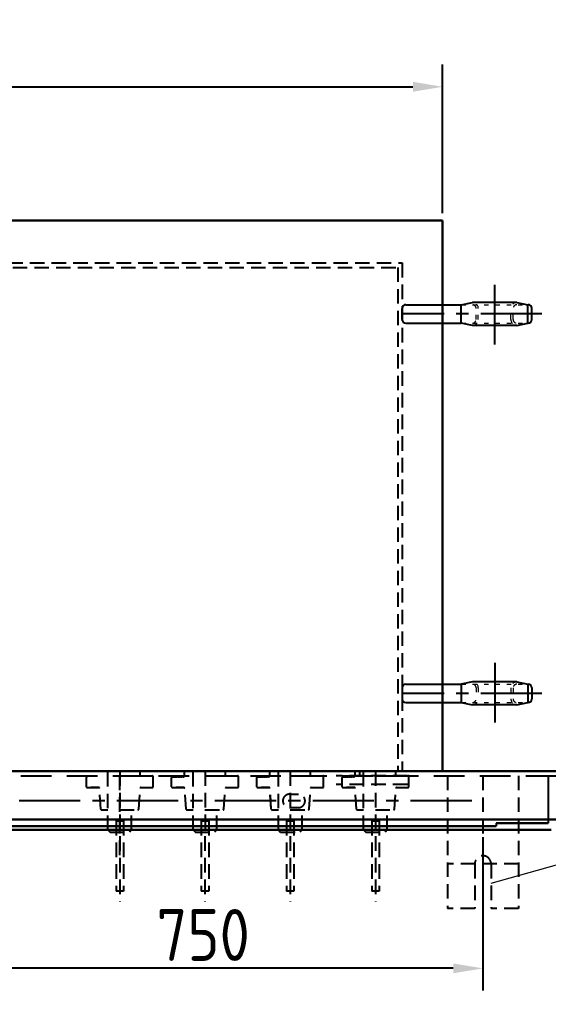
# Model space of a CAD drawing. Header units: millimetres. Extents: x 124493 to 133608, y -169944 to -164394.
# Drawn here: x 126776 to 127490, y -168903 to -167593 of the extents above; entities that cross this region are included whole.
import ezdxf

# ---------------------------------------------------------------- set-up
doc = ezdxf.new("R2010")
doc.units = ezdxf.units.MM
doc.header["$LTSCALE"] = 13
for name, pattern in [('ACAD_ISO03W100', [1.18, 0.47, -0.71]), ('CENTERX2', [101.6, 63.5, -12.7, 12.7, -12.7]), ('DASHED', [0.75, 0.5, -0.25]), ('HIDDEN', [9.525, 6.35, -3.175])]:
    doc.linetypes.add(name, pattern=pattern)
for name, color, linetype in [('1', 4, 'Continuous'), ('粗实线', 4, 'Continuous'), ('细实线', 2, 'Continuous'), ('虚线', 6, 'HIDDEN'), ('铁心虚线', 1, 'DASHED')]:
    doc.layers.add(name, color=color, linetype=linetype)
doc.layers.add('标注、文本', color=3, linetype='Continuous', lineweight=25)
doc.layers.add('铁心', color=3, linetype='Continuous', lineweight=0)
doc.styles.get("Standard").update_dxf_attribs({"font": 'gbenor.shx', "bigfont": 'gbcbig.shx'})
doc.dimstyles.new('1-15', dxfattribs={"dimscale": 20, "dimtxt": 3.5, "dimasz": 2, "dimexe": 1.5, "dimexo": 0.5, "dimgap": 0.5, "dimtad": 1, "dimtoh": 1, "dimdec": 1, "dimdsep": 46, "dimtxsty": 'Standard', "dimcen": 2.5, "dimclrd": 3, "dimclre": 3, "dimclrt": 3, "dimadec": 0, "dimazin": 2, "dimtfac": 1, "dimtdec": 1, "dimtmove": 0, "dimatfit": 2, "dimfxl": 1, "dimarcsym": 0})

# ---------------------------------------------------------------- blocks, each defined once
blk = doc.blocks.new('*D520')
at = {"layer": 'Defpoints', "color": 0, "transparency": 16777216}
for p in [(127347.1, -167683.5), (125946.1, -167864.1), (127347.1, -167864.1)]:
    blk.add_point(p, dxfattribs=at)
at = {"layer": '标注、文本', "color": 3, "lineweight": -2, "transparency": 16777216}
for p, q in [((125946.1, -167854.1), (125946.1, -167653.5)), ((127347.1, -167854.1), (127347.1, -167653.5)), ((125986.1, -167683.5), (127307.1, -167683.5))]:
    blk.add_line(p, q, dxfattribs=at)
at = {"layer": '标注、文本', "color": 3, "transparency": 16777216}
for points in [[(125986.1, -167676.8), (125986.1, -167690.2), (125946.1, -167683.5)], [(127307.1, -167676.8), (127307.1, -167690.2), (127347.1, -167683.5)]]:
    blk.add_solid(points, dxfattribs=at)
at = {"layer": '标注、文本', "color": 3, "transparency": 16777216, "insert": (126646.6, -167638.5), "char_height": 70, "attachment_point": 5}
blk.add_mtext('1401', dxfattribs=at)
blk = doc.blocks.new('*D532')
at = {"layer": 'Defpoints', "color": 0, "transparency": 16777216}
for p in [(126646.6, -168686.1), (127401.6, -168686.1), (126646.6, -168873)]:
    blk.add_point(p, dxfattribs=at)
at = {"layer": '标注、文本', "color": 3, "lineweight": -2, "transparency": 16777216}
for p, q in [((126646.6, -168696.1), (126646.6, -168903)), ((127401.6, -168696.1), (127401.6, -168903.1)), ((127361.6, -168873), (126686.6, -168873))]:
    blk.add_line(p, q, dxfattribs=at)
at = {"layer": '标注、文本', "color": 3, "transparency": 16777216}
for points in [[(126686.6, -168866.3), (126686.6, -168879.7), (126646.6, -168873)], [(127361.6, -168866.4), (127361.6, -168879.7), (127401.6, -168873.1)]]:
    blk.add_solid(points, dxfattribs=at)
at = {"layer": '标注、文本', "color": 3, "transparency": 16777216, "insert": (127024.1, -168828), "char_height": 70, "attachment_point": 5, "rotation": 359.9948}
blk.add_mtext('750', dxfattribs=at)

msp = doc.modelspace()

# ---------------------------------------------------------------- linework, layer by layer
at = {"layer": '1', "color": 1, "linetype": 'CENTERX2', "lineweight": -3, "ltscale": 0.1}
for p, q in [((127417.59, -168031.38), (127417.59, -167950.68)), ((127481.21, -167990.04), (127292.6, -167990.04)), ((127417.59, -168460.65), (127417.59, -168541.35)), ((127481.21, -168501.99), (127292.6, -168501.99)), ((127386.6, -168647.12), (125906.6, -168647.12))]:
    msp.add_line(p, q, dxfattribs=at)
at = {"layer": '标注、文本'}
for p, q in [((127372.34, -167977.54), (127387.34, -167974.54)), ((127447.34, -167974.54), (127387.34, -167974.54)), ((127447.34, -167974.54), (127462.34, -167977.54)), ((127292.6, -167997.54), (127292.6, -167982.54)), ((127297.6, -167977.54), (127372.34, -167977.54)), ((127372.34, -168002.54), (127372.34, -167977.54)), ((127462.34, -168002.54), (127462.34, -167977.54)), ((127467.59, -167997.54), (127467.59, -167982.54)), ((127297.6, -168002.54), (127372.34, -168002.54)), ((127387.34, -168005.54), (127372.34, -168002.54)), ((127447.34, -168005.54), (127462.34, -168002.54)), ((127447.34, -168005.54), (127387.34, -168005.54)), ((127387.34, -168486.49), (127372.34, -168489.49)), ((127447.34, -168486.49), (127387.34, -168486.49)), ((127447.34, -168486.49), (127462.34, -168489.49)), ((127292.6, -168494.49), (127292.6, -168509.49)), ((127297.6, -168489.49), (127372.34, -168489.49)), ((127372.34, -168489.49), (127372.34, -168514.49)), ((127462.34, -168489.49), (127462.34, -168514.49)), ((127467.59, -168494.49), (127467.59, -168509.49)), ((127297.6, -168514.49), (127372.34, -168514.49)), ((127372.34, -168514.49), (127387.34, -168517.49)), ((127447.34, -168517.49), (127387.34, -168517.49)), ((127447.34, -168517.49), (127462.34, -168514.49)), ((127489.64, -168613.12), (127489.64, -168677.07))]:
    msp.add_line(p, q, dxfattribs=at)
at = {"layer": '标注、文本', "color": 2, "linetype": 'ACAD_ISO03W100', "lineweight": 18}
for p, q in [((127372.34, -167977.54), (127462.59, -167977.54)), ((127392.34, -167997.54), (127392.34, -167982.54)), ((127395.34, -167997.54), (127395.34, -167982.54)), ((127439.34, -167997.54), (127439.34, -167982.54)), ((127442.34, -167997.54), (127442.34, -167982.54)), ((127372.34, -168002.54), (127462.59, -168002.54)), ((127372.34, -168489.49), (127462.59, -168489.49)), ((127392.34, -168494.49), (127392.34, -168509.49)), ((127395.34, -168494.49), (127395.34, -168509.49)), ((127439.34, -168494.49), (127439.34, -168509.49)), ((127442.34, -168494.49), (127442.34, -168509.49)), ((127372.34, -168514.49), (127462.59, -168514.49))]:
    msp.add_line(p, q, dxfattribs=at)
for centre, radius, start, end in [((127387.34, -167982.54), 8, 0, 90), ((127447.34, -167982.54), 8, 90, 180), ((127387.34, -167982.54), 5, 0, 90), ((127447.34, -167982.54), 5, 90, 180), ((127387.34, -167997.54), 5, 270, 0), ((127387.34, -167997.54), 8, 270, 0), ((127447.34, -167997.54), 8, 180, 270), ((127447.34, -167997.54), 5, 180, 270), ((127387.34, -168494.49), 8, 0, 90), ((127447.34, -168494.49), 8, 90, 180), ((127387.34, -168494.49), 5, 0, 90), ((127447.34, -168494.49), 5, 90, 180), ((127387.34, -168509.49), 5, 270, 0), ((127387.34, -168509.49), 8, 270, 0), ((127447.34, -168509.49), 8, 180, 270), ((127447.34, -168509.49), 5, 180, 270)]:
    msp.add_arc(centre, radius, start, end, dxfattribs=at)
at = {"layer": '标注、文本'}
for centre, start, end in [((127297.6, -167982.54), 90, 180), ((127462.59, -167982.54), 0, 90), ((127297.6, -167997.54), 180, 270), ((127462.59, -167997.54), 270, 0), ((127297.6, -168494.49), 90, 180), ((127462.59, -168494.49), 0, 90), ((127297.6, -168509.49), 180, 270), ((127462.59, -168509.49), 270, 0)]:
    msp.add_arc(centre, 5, start, end, dxfattribs=at)
at = {"layer": '粗实线', "lineweight": 30}
for p, q in [((125946.1, -167864.12), (127347.1, -167864.12)), ((127347.1, -167864.12), (127347.1, -168607.12)), ((125781.6, -168607.12), (127511.6, -168607.12)), ((125906.6, -168672.12), (127511.6, -168672.12))]:
    msp.add_line(p, q, dxfattribs=at)
at = {"layer": '细实线', "color": 4, "lineweight": 30}
for p, q in [((125781.6, -168681.07), (127419.64, -168681.07)), ((127489.64, -168677.07), (127419.64, -168677.07)), ((125781.6, -168686.07), (127493.64, -168686.07))]:
    msp.add_line(p, q, dxfattribs=at)
at = {"layer": '虚线', "ltscale": 0.5}
msp.add_line((125787.6, -168613.12), (127511.6, -168613.12), dxfattribs=at)
at = {"layer": '铁心'}
msp.add_lwpolyline([(127412.6, -168758.18), (127628.83, -168697.56), (127628.83, -168697.56)], dxfattribs=at)
at = {"layer": '铁心虚线', "color": 6, "ltscale": 3}
for p, q in [((126000.6, -167921.12), (127292.6, -167921.12)), ((127292.6, -167921.12), (127292.6, -168607.12)), ((126006.6, -167927.12), (127286.6, -167927.12)), ((127286.6, -167927.12), (127286.6, -168607.12)), ((126866.6, -168628.12), (126866.6, -168615.6)), ((126895.58, -168686.12), (126895.58, -168607.12)), ((126911.59, -168607.12), (126911.57, -168783.01)), ((126911.58, -168613.12), (126951.58, -168613.12)), ((126911.59, -168613.12), (126951.59, -168613.12)), ((126911.6, -168720.15), (126911.6, -168607.12)), ((126911.6, -168607.12), (126911.6, -168659.12)), ((126911.6, -168613.12), (126955.6, -168613.12)), ((126939.08, -168613.12), (126939.08, -168607.12)), ((126939.09, -168613.12), (126939.09, -168607.12)), ((126956.6, -168628.12), (126956.6, -168614.12)), ((126981.6, -168628.12), (126981.6, -168615.6)), ((126982.6, -168614.6), (126987.61, -168614.62)), ((126987.61, -168615.17), (126987.61, -168614.62)), ((126989.55, -168615.17), (126987.61, -168615.17)), ((126989.55, -168614.62), (126989.55, -168615.17)), ((126989.55, -168614.62), (126989.55, -168615.17)), ((126990.5, -168614.62), (126989.55, -168614.62)), ((126990.5, -168615.17), (126990.5, -168614.62)), ((126992.44, -168615.17), (126990.5, -168615.17)), ((126993.39, -168614.62), (126992.44, -168614.62)), ((126992.44, -168614.62), (126992.44, -168615.17)), ((126992.44, -168614.62), (126992.44, -168615.17)), ((126993.39, -168615.17), (126993.39, -168614.62)), ((126995.34, -168615.17), (126993.39, -168615.17)), ((126997.1, -168614.62), (126995.34, -168614.62)), ((126995.34, -168614.62), (126995.34, -168615.17)), ((126999.08, -168611.12), (126999.08, -168607.12)), ((126999.1, -168612.62), (126999.1, -168607.12)), ((127010.58, -168686.12), (127010.58, -168607.12)), ((127026.59, -168607.12), (127026.57, -168783.01)), ((127026.58, -168613.12), (127066.58, -168613.12)), ((127026.59, -168613.12), (127066.59, -168613.12)), ((127026.6, -168613.12), (127070.6, -168613.12)), ((127054.08, -168613.12), (127054.08, -168607.12)), ((127054.09, -168613.12), (127054.09, -168607.12)), ((127071.6, -168628.12), (127071.6, -168614.12)), ((127096.6, -168628.12), (127096.6, -168615.6)), ((127097.6, -168614.6), (127102.61, -168614.62)), ((127102.61, -168615.17), (127102.61, -168614.62)), ((127104.55, -168615.17), (127102.61, -168615.17)), ((127104.55, -168614.62), (127104.55, -168615.17)), ((127104.55, -168614.62), (127104.55, -168615.17)), ((127105.5, -168614.62), (127104.55, -168614.62)), ((127105.5, -168615.17), (127105.5, -168614.62)), ((127107.44, -168615.17), (127105.5, -168615.17)), ((127108.39, -168614.62), (127107.44, -168614.62)), ((127107.44, -168614.62), (127107.44, -168615.17)), ((127107.44, -168614.62), (127107.44, -168615.17)), ((127108.39, -168615.17), (127108.39, -168614.62)), ((127110.34, -168615.17), (127108.39, -168615.17)), ((127112.1, -168614.62), (127110.34, -168614.62)), ((127110.34, -168614.62), (127110.34, -168615.17)), ((127114.08, -168611.12), (127114.08, -168607.12)), ((127114.1, -168612.62), (127114.1, -168607.12)), ((127125.58, -168686.12), (127125.58, -168607.12)), ((127141.59, -168607.12), (127141.57, -168783.01)), ((127141.58, -168613.12), (127181.58, -168613.12)), ((127141.59, -168613.12), (127181.59, -168613.12)), ((127141.6, -168613.12), (127185.6, -168613.12)), ((127169.08, -168613.12), (127169.08, -168607.12)), ((127169.09, -168613.12), (127169.09, -168607.12)), ((127186.6, -168628.12), (127186.6, -168614.12)), ((127299.6, -168613.12), (127203.6, -168613.12)), ((127211.6, -168628.12), (127211.6, -168615.6)), ((127212.6, -168614.6), (127217.61, -168614.62)), ((127217.61, -168615.17), (127217.61, -168614.62)), ((127219.55, -168615.17), (127217.61, -168615.17)), ((127219.55, -168614.62), (127219.55, -168615.17)), ((127219.55, -168614.62), (127219.55, -168615.17)), ((127220.5, -168614.62), (127219.55, -168614.62)), ((127220.5, -168615.17), (127220.5, -168614.62)), ((127222.44, -168615.17), (127220.5, -168615.17)), ((127223.39, -168614.62), (127222.44, -168614.62)), ((127222.44, -168614.62), (127222.44, -168615.17)), ((127222.44, -168614.62), (127222.44, -168615.17)), ((127223.39, -168615.17), (127223.39, -168614.62)), ((127225.34, -168615.17), (127223.39, -168615.17)), ((127227.1, -168614.62), (127225.34, -168614.62)), ((127225.34, -168614.62), (127225.34, -168615.17)), ((127229.08, -168611.12), (127229.08, -168607.12)), ((127229.1, -168612.62), (127229.1, -168607.12)), ((127235.1, -168607.12), (127235.1, -168613.12)), ((127240.58, -168686.12), (127240.58, -168607.12)), ((127256.59, -168607.12), (127256.57, -168783.01)), ((127256.58, -168613.12), (127296.58, -168613.12)), ((127256.59, -168613.12), (127296.59, -168613.12)), ((127256.6, -168613.12), (127300.6, -168613.12)), ((127284.08, -168613.12), (127284.08, -168607.12)), ((127284.09, -168613.12), (127284.09, -168607.12)), ((127301.6, -168628.12), (127301.6, -168614.12)), ((127353.6, -168613.12), (127353.6, -168792.12)), ((127401.6, -168613.12), (127401.6, -168805.12)), ((127449.6, -168613.12), (127449.6, -168792.12)), ((126867.6, -168629.12), (126883.16, -168629.12)), ((126883.14, -168629.12), (126872.58, -168629.12)), ((126883.16, -168629.12), (126872.59, -168629.12)), ((126886.02, -168658.18), (126884.14, -168630.05)), ((126886.03, -168658.18), (126884.15, -168630.05)), ((126937.14, -168658.18), (126939.02, -168630.05)), ((126937.15, -168658.18), (126939.03, -168630.05)), ((126940.02, -168629.12), (126950.58, -168629.12)), ((126940.03, -168629.12), (126950.59, -168629.12)), ((126940.03, -168629.12), (126955.6, -168629.12)), ((126982.6, -168629.12), (126998.16, -168629.12)), ((126998.14, -168629.12), (126987.58, -168629.12)), ((126998.16, -168629.12), (126987.59, -168629.12)), ((127001.02, -168658.18), (126999.14, -168630.05)), ((127001.03, -168658.18), (126999.15, -168630.05)), ((127052.14, -168658.18), (127054.02, -168630.05)), ((127052.15, -168658.18), (127054.03, -168630.05)), ((127055.02, -168629.12), (127065.58, -168629.12)), ((127055.03, -168629.12), (127065.59, -168629.12)), ((127055.03, -168629.12), (127070.6, -168629.12)), ((127097.6, -168629.12), (127113.16, -168629.12)), ((127113.14, -168629.12), (127102.58, -168629.12)), ((127113.16, -168629.12), (127102.59, -168629.12)), ((127116.02, -168658.18), (127114.14, -168630.05)), ((127116.03, -168658.18), (127114.15, -168630.05)), ((127167.14, -168658.18), (127169.02, -168630.05)), ((127167.15, -168658.18), (127169.03, -168630.05)), ((127170.02, -168629.12), (127180.58, -168629.12)), ((127170.03, -168629.12), (127180.59, -168629.12)), ((127170.03, -168629.12), (127185.6, -168629.12)), ((127299.6, -168625.12), (127203.6, -168625.12)), ((127212.6, -168629.12), (127228.16, -168629.12)), ((127228.14, -168629.12), (127217.58, -168629.12)), ((127228.16, -168629.12), (127217.59, -168629.12)), ((127231.02, -168658.18), (127229.14, -168630.05)), ((127231.03, -168658.18), (127229.15, -168630.05)), ((127282.14, -168658.18), (127284.02, -168630.05)), ((127282.15, -168658.18), (127284.03, -168630.05)), ((127285.02, -168629.12), (127295.58, -168629.12)), ((127285.03, -168629.12), (127295.59, -168629.12)), ((127285.03, -168629.12), (127300.6, -168629.12)), ((127140.6, -168638.12), (127152.6, -168638.12)), ((127140.6, -168656.12), (127152.6, -168656.12)), ((126887.02, -168659.12), (126895.58, -168659.12)), ((126887.03, -168659.12), (126895.59, -168659.12)), ((126911.58, -168659.12), (126936.14, -168659.12)), ((126911.59, -168659.12), (126936.16, -168659.12)), ((126927.58, -168686.12), (126927.58, -168659.12)), ((127002.02, -168659.12), (127010.58, -168659.12)), ((127002.03, -168659.12), (127010.59, -168659.12)), ((127026.58, -168659.12), (127051.14, -168659.12)), ((127026.59, -168659.12), (127051.16, -168659.12)), ((127042.58, -168686.12), (127042.58, -168659.12)), ((127117.02, -168659.12), (127125.58, -168659.12)), ((127117.03, -168659.12), (127125.59, -168659.12)), ((127141.58, -168659.12), (127166.14, -168659.12)), ((127141.59, -168659.12), (127166.16, -168659.12)), ((127157.58, -168686.12), (127157.58, -168659.12)), ((127232.02, -168659.12), (127240.58, -168659.12)), ((127232.03, -168659.12), (127240.59, -168659.12)), ((127256.58, -168659.12), (127281.14, -168659.12)), ((127256.59, -168659.12), (127281.16, -168659.12)), ((127272.58, -168686.12), (127272.58, -168659.12)), ((126906.58, -168674.12), (126916.56, -168674.12)), ((126906.58, -168674.12), (126906.58, -168769.12)), ((126916.56, -168674.12), (126916.56, -168769.12)), ((127021.58, -168674.12), (127031.56, -168674.12)), ((127021.58, -168674.12), (127021.58, -168769.12)), ((127031.56, -168674.12), (127031.56, -168769.12)), ((127136.58, -168674.12), (127146.56, -168674.12)), ((127136.58, -168674.12), (127136.58, -168769.12)), ((127146.56, -168674.12), (127146.56, -168769.12)), ((127251.58, -168674.12), (127261.56, -168674.12)), ((127251.58, -168674.12), (127251.58, -168769.12)), ((127261.56, -168674.12), (127261.56, -168769.12)), ((127419.64, -168677.07), (127419.64, -168681.07)), ((127419.64, -168677.07), (127419.64, -168681.07)), ((126895.58, -168686.12), (126898.58, -168689.12)), ((126927.58, -168686.12), (126895.58, -168686.12)), ((126895.58, -168686.12), (126898.58, -168689.12)), ((126927.58, -168686.12), (126895.58, -168686.12)), ((126898.58, -168689.12), (126924.58, -168689.12)), ((126898.58, -168689.12), (126924.58, -168689.12)), ((126927.58, -168686.12), (126924.58, -168689.12)), ((126927.58, -168686.12), (126924.58, -168689.12)), ((127010.58, -168686.12), (127013.58, -168689.12)), ((127042.58, -168686.12), (127010.58, -168686.12)), ((127010.58, -168686.12), (127013.58, -168689.12)), ((127042.58, -168686.12), (127010.58, -168686.12)), ((127013.58, -168689.12), (127039.58, -168689.12)), ((127013.58, -168689.12), (127039.58, -168689.12)), ((127042.58, -168686.12), (127039.58, -168689.12)), ((127042.58, -168686.12), (127039.58, -168689.12)), ((127125.58, -168686.12), (127128.58, -168689.12)), ((127157.58, -168686.12), (127125.58, -168686.12)), ((127125.58, -168686.12), (127128.58, -168689.12)), ((127157.58, -168686.12), (127125.58, -168686.12)), ((127128.58, -168689.12), (127154.58, -168689.12)), ((127128.58, -168689.12), (127154.58, -168689.12)), ((127157.58, -168686.12), (127154.58, -168689.12)), ((127157.58, -168686.12), (127154.58, -168689.12)), ((127240.58, -168686.12), (127243.58, -168689.12)), ((127272.58, -168686.12), (127240.58, -168686.12)), ((127240.58, -168686.12), (127243.58, -168689.12)), ((127272.58, -168686.12), (127240.58, -168686.12)), ((127243.58, -168689.12), (127269.58, -168689.12)), ((127243.58, -168689.12), (127269.58, -168689.12)), ((127272.58, -168686.12), (127269.58, -168689.12)), ((127272.58, -168686.12), (127269.58, -168689.12)), ((127449.6, -168732.12), (127353.6, -168732.12)), ((127390.6, -168732.12), (127390.6, -168792.12)), ((127412.6, -168732.12), (127412.6, -168792.12)), ((126916.56, -168769.12), (126906.58, -168769.12)), ((127031.56, -168769.12), (127021.58, -168769.12)), ((127146.56, -168769.12), (127136.58, -168769.12)), ((127261.56, -168769.12), (127251.58, -168769.12)), ((127390.6, -168792.12), (127353.6, -168792.12)), ((127449.6, -168792.12), (127412.6, -168792.12))]:
    msp.add_line(p, q, dxfattribs=at)
for centre, radius, start, end in [((126867.6, -168615.6), 1, 90, 180), ((126955.6, -168614.12), 1, 0, 90), ((126982.6, -168615.6), 1, 90, 180), ((126997.1, -168612.62), 2, 270, 0), ((126997.1, -168612.62), 2, 270, 0), ((127070.6, -168614.12), 1, 0, 90), ((127097.6, -168615.6), 1, 90, 180), ((127112.1, -168612.62), 2, 270, 0), ((127112.1, -168612.62), 2, 270, 0), ((127185.6, -168614.12), 1, 0, 90), ((127212.6, -168615.6), 1, 90, 180), ((127227.1, -168612.62), 2, 270, 0), ((127227.1, -168612.62), 2, 270, 0), ((127300.6, -168614.12), 1, 0, 90), ((126867.6, -168628.12), 1, 180, 270), ((126883.14, -168630.12), 1, 3.81407, 90), ((126883.16, -168630.12), 1, 3.81407, 90), ((126883.16, -168630.12), 1, 3.81407, 90), ((126940.02, -168630.12), 1, 90, 176.18593), ((126940.03, -168630.12), 1, 90, 176.18593), ((126940.03, -168630.12), 1, 90, 176.18593), ((126955.6, -168628.12), 1, 270, 0), ((126982.6, -168628.12), 1, 180, 270), ((126998.14, -168630.12), 1, 3.81407, 90), ((126998.16, -168630.12), 1, 3.81407, 90), ((126998.16, -168630.12), 1, 3.81407, 90), ((127055.02, -168630.12), 1, 90, 176.18593), ((127055.03, -168630.12), 1, 90, 176.18593), ((127055.03, -168630.12), 1, 90, 176.18593), ((127070.6, -168628.12), 1, 270, 0), ((127097.6, -168628.12), 1, 180, 270), ((127113.14, -168630.12), 1, 3.81407, 90), ((127113.16, -168630.12), 1, 3.81407, 90), ((127113.16, -168630.12), 1, 3.81407, 90), ((127170.02, -168630.12), 1, 90, 176.18593), ((127170.03, -168630.12), 1, 90, 176.18593), ((127170.03, -168630.12), 1, 90, 176.18593), ((127185.6, -168628.12), 1, 270, 0), ((127212.6, -168628.12), 1, 180, 270), ((127228.14, -168630.12), 1, 3.81407, 90), ((127228.16, -168630.12), 1, 3.81407, 90), ((127228.16, -168630.12), 1, 3.81407, 90), ((127285.02, -168630.12), 1, 90, 176.18593), ((127285.03, -168630.12), 1, 90, 176.18593), ((127285.03, -168630.12), 1, 90, 176.18593), ((127300.6, -168628.12), 1, 270, 0), ((127140.6, -168647.12), 9, 90, 270), ((127152.6, -168647.12), 9, 270, 90), ((126887.02, -168658.12), 1, 183.81407, 270), ((126887.03, -168658.12), 1, 183.81407, 270), ((126936.14, -168658.12), 1, 270, 356.18593), ((126936.16, -168658.12), 1, 270, 356.18593), ((127002.02, -168658.12), 1, 183.81407, 270), ((127002.03, -168658.12), 1, 183.81407, 270), ((127051.14, -168658.12), 1, 270, 356.18593), ((127051.16, -168658.12), 1, 270, 356.18593), ((127117.02, -168658.12), 1, 183.81407, 270), ((127117.03, -168658.12), 1, 183.81407, 270), ((127166.14, -168658.12), 1, 270, 356.18593), ((127166.16, -168658.12), 1, 270, 356.18593), ((127232.02, -168658.12), 1, 183.81407, 270), ((127232.03, -168658.12), 1, 183.81407, 270), ((127281.14, -168658.12), 1, 270, 356.18593), ((127281.16, -168658.12), 1, 270, 356.18593), ((127401.6, -168732.12), 11, 0, 180)]:
    msp.add_arc(centre, radius, start, end, dxfattribs=at)

# ---------------------------------------------------------------- dimensions: what is measured, and where the dimension line sits
at = {"layer": '标注、文本'}
dim = msp.add_linear_dim(base=(127347.1, -167683.51), p1=(125946.1, -167864.12), p2=(127347.1, -167864.12), dimstyle='1-15', dxfattribs=at)
dim.commit()
dim.dimension.update_dxf_attribs({"geometry": '*D520', "text_midpoint": (126646.6, -167638.51)})
dim = msp.add_aligned_dim(p1=(127401.58, -168686.14), p2=(126646.6, -168686.07), distance=186.91, text='750', dimstyle='1-15', dxfattribs=at)
dim.commit()
dim.dimension.update_dxf_attribs({"geometry": '*D532', "text_midpoint": (127024.08, -168828.02)})

doc.saveas('drawing.dxf')
